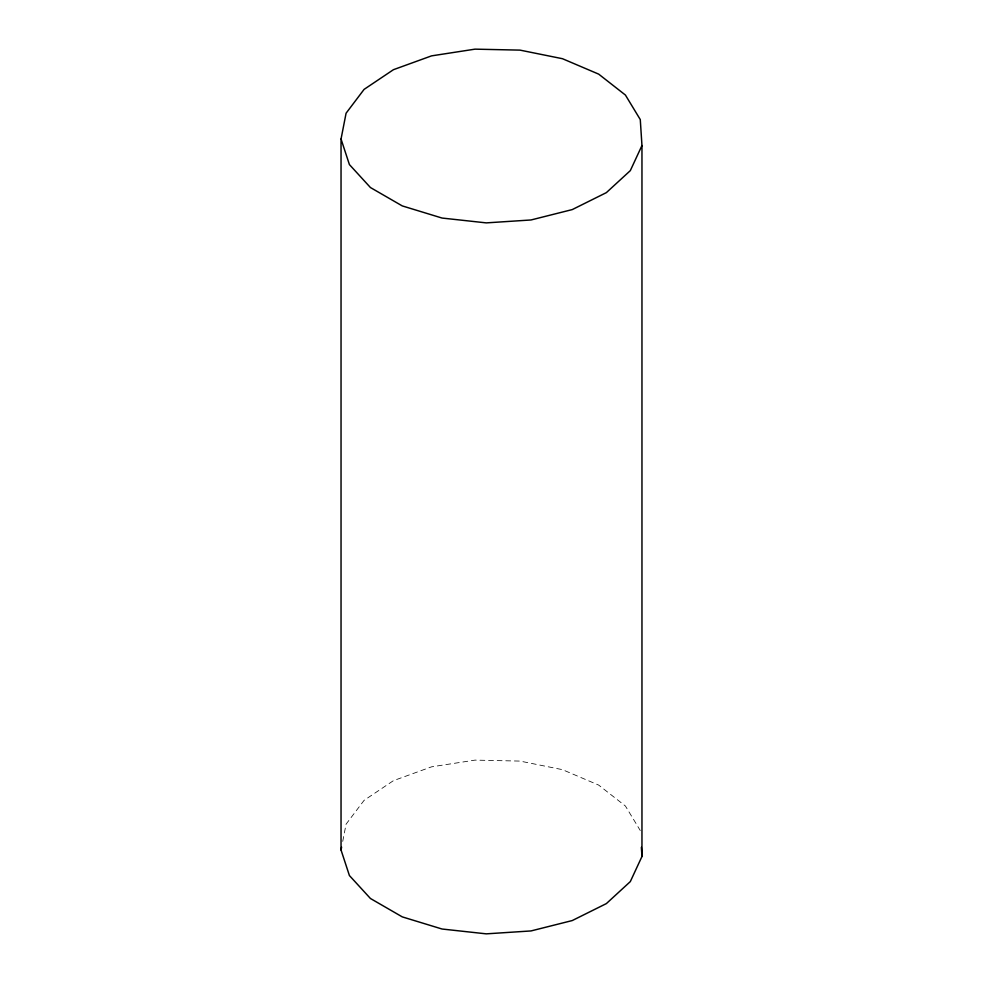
<?xml version="1.0" encoding="UTF-8"?>
<svg xmlns="http://www.w3.org/2000/svg" width="983" height="983" viewBox="0 0 983 983"><rect width="100%" height="100%" fill="white"/><g stroke="black" fill="none" stroke-linecap="round" stroke-linejoin="round"><path stroke-width="0.74" stroke-dasharray="4.92 3.69" d="M342.723 841.387L346.077 824.172L364.079 800.359L393.433 780.662L431.549 766.838L475.022 760.117L519.995 761.088L562.473 769.664L598.684 785.098L625.409 806.011L640.277 830.537"/><path stroke-width="1.47" d="M341.04 139.033L346.077 113.217L364.079 89.392L393.433 69.695L431.549 55.871L475.022 49.15L519.995 50.121L562.473 58.71L598.684 74.13L625.409 95.044L640.277 119.57L641.96 145.533L641.96 856.5L630.312 881.604L606.364 903.598L572.253 920.555L531.004 930.938L486.278 933.85L442.055 929.021L402.268 916.881L370.444 898.499L349.407 875.534L341.04 850L341.04 139.033L349.407 164.566L370.444 187.544L402.268 205.914L442.055 218.054L486.278 222.883L531.004 219.971L572.253 209.588L606.364 192.631L630.312 170.637L641.96 145.533M341.04 850L341.605 847.125M641.371 847.334L641.96 856.5"/></g></svg>
